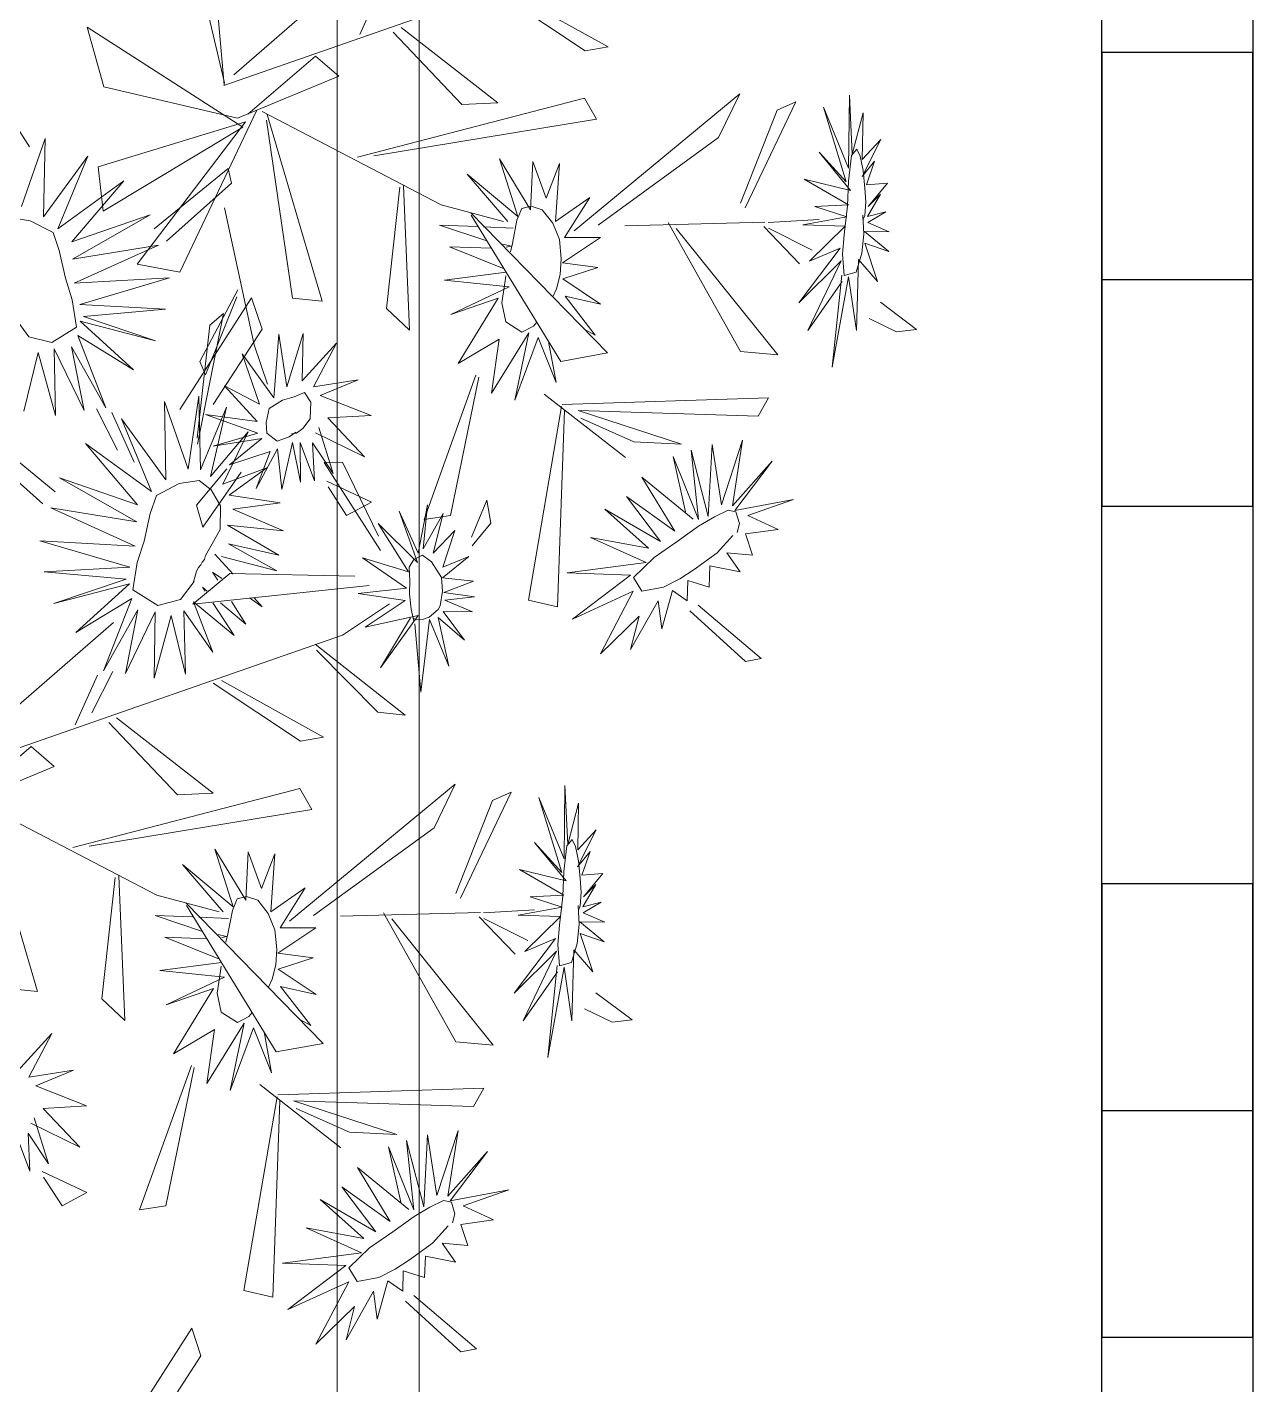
# Model space of a CAD drawing. Header units: inches. Extents: x 15 to 22798, y 21 to 21519.
# Drawn here: x 16324.3 to 16365.71, y 12556.1 to 12601.97 of the extents above; entities that cross this region are included whole.
import ezdxf

# ---------------------------------------------------------------- set-up
doc = ezdxf.new("R2010")
doc.units = ezdxf.units.IN
doc.header["$MEASUREMENT"] = 0
doc.layers.add('ARREDAMENTO', color=8, linetype='Continuous', lineweight=13)

msp = doc.modelspace()

# ---------------------------------------------------------------- linework, layer by layer
for p, q in [((16360.605, 12473.47), (16360.605, 12613.867)), ((16360.605, 12593.449), (16365.711, 12593.449)), ((16360.605, 12565.369), (16365.711, 12565.369))]:
    msp.add_line(p, q)
msp.add_lwpolyline([(16175.737, 13162.866), (16365.711, 13162.692), (16365.711, 12452.692), (15715.711, 12452.692)])
for points in [[(16360.605, 12601.107), (16360.605, 12585.79), (16365.711, 12585.79), (16365.711, 12601.107)], [(16360.605, 12573.027), (16360.605, 12557.71), (16365.711, 12557.71), (16365.711, 12573.027)]]:
    msp.add_lwpolyline(points, close=True)
at = {"layer": 'ARREDAMENTO', "linetype": 'Continuous'}
for p, q in [((16329.596, 12605.911, -27.277), (16330.968, 12600.085, -27.277)), ((16330.963, 12600.018, -27.277), (16330.498, 12605.248, -27.277)), ((16336.835, 12605.174, -27.277), (16331.283, 12600.363, -27.277)), ((16344.575, 12604.749, -27.277), (16330.945, 12599.999, -27.277)), ((16335.546, 12601.717, -27.277), (16336.296, 12603.397, -27.277)), ((16343.151, 12601.174, -27.277), (16340.199, 12603.134, -27.277)), ((16340.482, 12603.214, -27.277), (16343.932, 12601.309, -27.277)), ((16324.389, 12597.928, -27.277), (16321.962, 12601.708, -27.277)), ((16326.328, 12601.967, -27.277), (16326.9, 12599.956, -27.277)), ((16331.588, 12598.588, -27.277), (16326.328, 12601.967, -27.277)), ((16338.994, 12599.354, -27.277), (16336.674, 12601.805, -27.277)), ((16336.937, 12601.953, -27.277), (16340.204, 12599.415, -27.277)), ((16343.932, 12601.309, -27.277), (16343.151, 12601.174, -27.277)), ((16334.051, 12600.991, -27.277), (16331.765, 12599.026, -27.277)), ((16334.835, 12600.317, -27.277), (16334.051, 12600.991, -27.277)), ((16331.411, 12598.892, -27.277), (16334.835, 12600.317, -27.277)), ((16326.9, 12599.956, -27.277), (16331.411, 12598.892, -27.277)), ((16343.128, 12599.573, -27.277), (16335.467, 12597.573, -27.277)), ((16340.204, 12599.415, -27.277), (16338.994, 12599.354, -27.277)), ((16348.383, 12599.714, -27.277), (16342.781, 12595.087, -27.277)), ((16343.533, 12598.861, -27.277), (16343.128, 12599.573, -27.277)), ((16347.664, 12598.246, -27.277), (16348.383, 12599.714, -27.277)), ((16348.563, 12595.87, -27.277), (16350.271, 12599.443, -27.277)), ((16350.271, 12599.443, -27.277), (16349.639, 12599.162, -27.277)), ((16351.202, 12599.268, -27.277), (16351.977, 12596.738, -27.277)), ((16352.056, 12597.2, -27.277), (16351.202, 12599.268, -27.277)), ((16352.081, 12599.668, -27.277), (16352.056, 12597.2, -27.277)), ((16352.179, 12597.673, -27.277), (16352.081, 12599.668, -27.277)), ((16332.068, 12599.164, -27.277), (16329.459, 12593.687, -27.277)), ((16338.296, 12595.966, -27.277), (16332.241, 12599.124, -27.277)), ((16333.274, 12592.812, -27.277), (16332.393, 12598.822, -27.277)), ((16332.417, 12599.022, -27.277), (16334.27, 12592.708, -27.277)), ((16336.015, 12597.618, -27.277), (16343.533, 12598.861, -27.277)), ((16349.639, 12599.162, -27.277), (16348.4, 12596.024, -27.277)), ((16352.548, 12599.079, -27.277), (16352.179, 12597.673, -27.277)), ((16352.518, 12597.497, -27.277), (16352.548, 12599.079, -27.277)), ((16331.686, 12598.769, -27.277), (16326.699, 12597.25, -27.277)), ((16326.867, 12595.748, -27.277), (16331.588, 12598.588, -27.277)), ((16328.025, 12593.967, -27.277), (16331.686, 12598.769, -27.277)), ((16324.911, 12598.205, -27.277), (16324.11, 12595.913, -27.277)), ((16324.857, 12595.56, -27.277), (16324.911, 12598.205, -27.277)), ((16343.595, 12595.283, -27.277), (16347.664, 12598.246, -27.277)), ((16352.511, 12596.925, -27.277), (16353.14, 12598.171, -27.277)), ((16353.14, 12598.171, -27.277), (16352.518, 12597.497, -27.277)), ((16326.354, 12597.616, -27.277), (16324.857, 12595.56, -27.277)), ((16325.34, 12595.159, -27.277), (16326.354, 12597.616, -27.277)), ((16340.256, 12597.522, -27.277), (16340.877, 12595.567, -27.277)), ((16341.31, 12595.802, -27.277), (16340.256, 12597.522, -27.277)), ((16351.059, 12597.745, -27.277), (16352.122, 12596.452, -27.277)), ((16351.977, 12596.738, -27.277), (16351.059, 12597.745, -27.277)), ((16352.934, 12597.44, -27.277), (16352.511, 12596.925, -27.277)), ((16352.663, 12596.645, -27.277), (16352.934, 12597.44, -27.277)), ((16326.699, 12597.25, -27.277), (16326.867, 12595.748, -27.277)), ((16331.097, 12597.196, -27.277), (16328.595, 12595.156, -27.277)), ((16331.211, 12596.699, -27.277), (16331.097, 12597.196, -27.277)), ((16339.164, 12597.004, -27.277), (16340.543, 12595.404, -27.277)), ((16340.877, 12595.567, -27.277), (16339.164, 12597.004, -27.277)), ((16341.386, 12597.425, -27.277), (16341.31, 12595.802, -27.277)), ((16341.835, 12596.19, -27.277), (16341.386, 12597.425, -27.277)), ((16342.285, 12597.365, -27.277), (16341.835, 12596.19, -27.277)), ((16342.151, 12595.403, -27.277), (16342.285, 12597.365, -27.277)), ((16327.573, 12596.781, -27.277), (16325.34, 12595.159, -27.277)), ((16325.818, 12594.711, -27.277), (16327.573, 12596.781, -27.277)), ((16329.012, 12594.743, -27.277), (16331.211, 12596.699, -27.277)), ((16336.443, 12592.465, -27.277), (16336.895, 12596.566, -27.277)), ((16337.016, 12596.618, -27.277), (16337.223, 12591.737, -27.277)), ((16350.556, 12596.833, -27.277), (16352.047, 12595.965, -27.277)), ((16352.122, 12596.452, -27.277), (16350.556, 12596.833, -27.277)), ((16353.366, 12596.7, -27.277), (16352.663, 12596.645, -27.277)), ((16352.711, 12595.914, -27.277), (16353.366, 12596.7, -27.277)), ((16343.308, 12596.21, -27.277), (16342.151, 12595.403, -27.277)), ((16342.462, 12594.866, -27.277), (16343.308, 12596.21, -27.277)), ((16352.691, 12595.577, -27.277), (16353.127, 12596.33, -27.277)), ((16353.127, 12596.33, -27.277), (16352.711, 12595.914, -27.277)), ((16328.458, 12595.623, -27.277), (16325.818, 12594.711, -27.277)), ((16325.838, 12594.133, -27.277), (16328.458, 12595.623, -27.277)), ((16331.972, 12591.242, -27.277), (16330.976, 12595.867, -27.277)), ((16338.296, 12595.966, -27.277), (16340.402, 12595.398, -27.277)), ((16343.914, 12590.961, -27.277), (16339.293, 12595.693, -27.277)), ((16339.304, 12595.616, -27.277), (16342.333, 12590.677, -27.277)), ((16341.016, 12595.84, -27.277), (16340.85, 12595.45, -27.277)), ((16341.326, 12595.926, -27.277), (16341.016, 12595.84, -27.277)), ((16341.706, 12595.801, -27.277), (16341.326, 12595.926, -27.277)), ((16342.06, 12595.346, -27.277), (16341.706, 12595.801, -27.277)), ((16352.047, 12595.965, -27.277), (16350.911, 12595.914, -27.277)), ((16350.911, 12595.914, -27.277), (16351.997, 12595.556, -27.277)), ((16353.315, 12595.732, -27.277), (16352.691, 12595.577, -27.277)), ((16352.699, 12595.367, -27.277), (16353.315, 12595.732, -27.277)), ((16339.502, 12595.231, -27.277), (16338.239, 12595.284, -27.277)), ((16339.838, 12594.745, -27.277), (16338.239, 12595.284, -27.277)), ((16339.721, 12595.222, -27.277), (16340.724, 12595.181, -27.277)), ((16340.85, 12595.45, -27.277), (16340.702, 12594.664, -27.277)), ((16342.29, 12594.8, -27.277), (16342.06, 12595.346, -27.277)), ((16349.228, 12595.381, -27.277), (16344.5, 12595.256, -27.277)), ((16348.404, 12591.012, -27.277), (16345.956, 12595.372, -27.277)), ((16346.233, 12595.162, -27.277), (16349.659, 12590.901, -27.277)), ((16350.399, 12593.976, -27.277), (16349.192, 12595.235, -27.277)), ((16349.336, 12595.366, -27.277), (16351.059, 12595.468, -27.277)), ((16349.347, 12595.183, -27.277), (16350.828, 12594.435, -27.277)), ((16351.997, 12595.556, -27.277), (16350.51, 12595.288, -27.277)), ((16350.51, 12595.288, -27.277), (16351.936, 12595.247, -27.277)), ((16351.936, 12595.247, -27.277), (16350.731, 12594.066, -27.277)), ((16353.43, 12595.056, -27.277), (16352.699, 12595.367, -27.277)), ((16342.35, 12594.143, -27.277), (16342.29, 12594.8, -27.277)), ((16342.389, 12594.011, -27.277), (16343.674, 12594.862, -27.277)), ((16343.674, 12594.862, -27.277), (16342.462, 12594.866, -27.277)), ((16352.59, 12595.067, -27.277), (16353.43, 12595.056, -27.277)), ((16353.415, 12594.39, -27.277), (16352.59, 12595.067, -27.277)), ((16328.746, 12594.608, -27.277), (16325.838, 12594.133, -27.277)), ((16325.893, 12593.316, -27.277), (16328.746, 12594.608, -27.277)), ((16339.99, 12594.497, -27.277), (16338.572, 12594.546, -27.277)), ((16340.418, 12593.799, -27.277), (16338.572, 12594.546, -27.277)), ((16340.371, 12594.641, -27.277), (16340.651, 12594.569, -27.277)), ((16340.651, 12594.569, -27.277), (16340.49, 12594.537, -27.277)), ((16340.632, 12594.383, -27.277), (16340.702, 12594.664, -27.277)), ((16351.767, 12594.503, -27.277), (16350.374, 12592.654, -27.277)), ((16350.731, 12594.066, -27.277), (16351.767, 12594.503, -27.277)), ((16352.602, 12594.667, -27.277), (16353.415, 12594.39, -27.277)), ((16353.033, 12593.374, -27.277), (16352.602, 12594.667, -27.277)), ((16329.459, 12593.687, -27.277), (16328.025, 12593.967, -27.277)), ((16342.316, 12593.618, -27.277), (16342.35, 12594.143, -27.277)), ((16343.583, 12593.853, -27.277), (16342.389, 12594.011, -27.277)), ((16342.397, 12593.467, -27.277), (16343.583, 12593.853, -27.277)), ((16350.374, 12592.654, -27.277), (16351.801, 12594.072, -27.277)), ((16351.801, 12594.072, -27.277), (16350.672, 12591.72, -27.277)), ((16352.324, 12591.726, -27.277), (16352.392, 12594.121, -27.277)), ((16352.392, 12594.121, -27.277), (16353.033, 12593.374, -27.277)), ((16329.117, 12593.498, -27.277), (16325.893, 12593.316, -27.277)), ((16326.082, 12592.603, -27.277), (16329.117, 12593.498, -27.277)), ((16340.482, 12593.695, -27.277), (16338.404, 12593.418, -27.277)), ((16338.404, 12593.418, -27.277), (16340.589, 12593.199, -27.277)), ((16340.449, 12593.394, -27.277), (16340.343, 12592.66, -27.277)), ((16340.475, 12593.571, -27.277), (16340.449, 12593.394, -27.277)), ((16342.191, 12593.125, -27.277), (16342.316, 12593.618, -27.277)), ((16343.678, 12592.606, -27.277), (16342.397, 12593.467, -27.277)), ((16350.672, 12591.72, -27.277), (16351.834, 12593.377, -27.277)), ((16351.826, 12593.592, -27.277), (16351.504, 12590.485, -27.277)), ((16351.504, 12590.485, -27.277), (16352.056, 12593.534, -27.277)), ((16352.056, 12593.534, -27.277), (16352.324, 12591.726, -27.277)), ((16331.422, 12593.097, -27.277), (16330.137, 12590.67, -27.277)), ((16330.328, 12590.218, -27.277), (16331.386, 12592.857, -27.277)), ((16340.589, 12593.199, -27.277), (16338.618, 12592.266, -27.277)), ((16342.067, 12592.853, -27.277), (16342.191, 12593.125, -27.277)), ((16342.475, 12592.878, -27.277), (16343.678, 12592.606, -27.277)), ((16343.498, 12591.559, -27.277), (16342.475, 12592.878, -27.277)), ((16328.973, 12592.443, -27.277), (16326.082, 12592.603, -27.277)), ((16326.206, 12592.195, -27.277), (16328.973, 12592.443, -27.277)), ((16329.461, 12589.048, -27.277), (16331.888, 12592.828, -27.277)), ((16331.888, 12592.828, -27.277), (16332.24, 12591.763, -27.277)), ((16334.27, 12592.708, -27.277), (16333.274, 12592.812, -27.277)), ((16337.223, 12591.737, -27.277), (16336.443, 12592.465, -27.277)), ((16338.618, 12592.266, -27.277), (16340.219, 12592.815, -27.277)), ((16340.219, 12592.815, -27.277), (16338.866, 12590.604, -27.277)), ((16340.343, 12592.66, -27.277), (16340.472, 12592.018, -27.277)), ((16353.135, 12592.673, -27.277), (16354.352, 12591.756, -27.277)), ((16326.092, 12592.038, -27.277), (16328.645, 12591.374, -27.277)), ((16327.902, 12590.393, -27.277), (16326.092, 12592.038, -27.277)), ((16328.645, 12591.374, -27.277), (16326.206, 12592.195, -27.277)), ((16330.933, 12592.299, -27.277), (16330.054, 12587.885, -27.277)), ((16330.471, 12591.899, -27.277), (16330.933, 12592.299, -27.277)), ((16340.472, 12592.018, -27.277), (16341.02, 12591.662, -27.277)), ((16341.522, 12591.999, -27.277), (16341.407, 12591.871, -27.277)), ((16353.677, 12591.681, -27.277), (16352.749, 12592.123, -27.277)), ((16326.013, 12591.547, -27.277), (16327.902, 12590.393, -27.277)), ((16326.964, 12589.107, -27.277), (16326.013, 12591.547, -27.277)), ((16330.047, 12588.08, -27.277), (16330.471, 12591.899, -27.277)), ((16332.24, 12591.763, -27.277), (16330.587, 12589.217, -27.277)), ((16332.636, 12589.446, -27.277), (16332.811, 12591.595, -27.277)), ((16332.811, 12591.595, -27.277), (16333.075, 12589.816, -27.277)), ((16333.075, 12589.816, -27.277), (16333.633, 12591.619, -27.277)), ((16333.633, 12591.619, -27.277), (16333.593, 12590.025, -27.277)), ((16339.988, 12589.601, -27.277), (16341.253, 12591.639, -27.277)), ((16341.253, 12591.639, -27.277), (16340.78, 12589.365, -27.277)), ((16340.78, 12589.365, -27.277), (16341.563, 12591.49, -27.277)), ((16341.02, 12591.662, -27.277), (16341.407, 12591.871, -27.277)), ((16341.563, 12591.49, -27.277), (16342.174, 12589.964, -27.277)), ((16343.125, 12591.768, -27.277), (16343.498, 12591.559, -27.277)), ((16354.352, 12591.756, -27.277), (16353.677, 12591.681, -27.277)), ((16325.219, 12591.101, -27.277), (16326.226, 12589.017, -27.277)), ((16325.26, 12588.854, -27.277), (16325.219, 12591.101, -27.277)), ((16325.808, 12591.167, -27.277), (16326.964, 12589.107, -27.277)), ((16326.226, 12589.017, -27.277), (16325.808, 12591.167, -27.277)), ((16331.972, 12591.242, -27.277), (16332.429, 12589.907, -27.277)), ((16333.593, 12590.025, -27.277), (16334.754, 12591.289, -27.277)), ((16334.754, 12591.289, -27.277), (16333.978, 12589.813, -27.277)), ((16338.866, 12590.604, -27.277), (16340.253, 12591.427, -27.277)), ((16340.253, 12591.427, -27.277), (16339.988, 12589.601, -27.277)), ((16341.92, 12591.351, -27.277), (16342.174, 12589.964, -27.277)), ((16349.659, 12590.901, -27.277), (16348.404, 12591.012, -27.277)), ((16324.195, 12588.994, -27.277), (16324.677, 12590.978, -27.277)), ((16324.677, 12590.978, -27.277), (16325.26, 12588.854, -27.277)), ((16330.137, 12590.67, -27.277), (16330.328, 12590.218, -27.277)), ((16331.572, 12590.936, -27.277), (16332.636, 12589.446, -27.277)), ((16332.151, 12589.227, -27.277), (16331.572, 12590.936, -27.277)), ((16342.333, 12590.677, -27.277), (16343.914, 12590.961, -27.277)), ((16337.714, 12585.34, -27.277), (16339.465, 12590.216, -27.277)), ((16339.56, 12590.148, -27.277), (16338.603, 12585.473, -27.277)), ((16330.969, 12589.851, -27.277), (16332.151, 12589.227, -27.277)), ((16332.072, 12588.641, -27.277), (16330.969, 12589.851, -27.277)), ((16333.978, 12589.813, -27.277), (16335.486, 12590.053, -27.277)), ((16335.486, 12590.053, -27.277), (16334.207, 12589.526, -27.277)), ((16328.939, 12589.325, -27.277), (16329.74, 12587.032, -27.277)), ((16328.993, 12586.679, -27.277), (16328.939, 12589.325, -27.277)), ((16329.74, 12587.032, -27.277), (16330.099, 12589.504, -27.277)), ((16330.099, 12589.504, -27.277), (16330.157, 12587.014, -27.277)), ((16334.207, 12589.526, -27.277), (16335.928, 12588.847, -27.277)), ((16344.52, 12587.426, -27.277), (16341.774, 12589.566, -27.277)), ((16342.383, 12589.222, -27.277), (16349.346, 12589.45, -27.277)), ((16349.346, 12589.45, -27.277), (16348.996, 12588.83, -27.277)), ((16327.359, 12587.683, -27.277), (16326.648, 12589.076, -27.277)), ((16327.918, 12587.275, -27.277), (16327.168, 12588.955, -27.277)), ((16327.496, 12588.736, -27.277), (16328.993, 12586.679, -27.277)), ((16328.51, 12586.279, -27.277), (16327.496, 12588.736, -27.277)), ((16330.157, 12587.014, -27.277), (16331.041, 12589.135, -27.277)), ((16330.325, 12588.884, -27.277), (16332.072, 12588.641, -27.277)), ((16332.1, 12588.255, -27.277), (16330.325, 12588.884, -27.277)), ((16331.041, 12589.135, -27.277), (16330.499, 12586.785, -27.277)), ((16335.928, 12588.847, -27.277), (16334.458, 12588.766, -27.277)), ((16334.458, 12588.766, -27.277), (16335.703, 12587.456, -27.277)), ((16342.361, 12589.156, -27.277), (16341.243, 12582.607, -27.277)), ((16342.221, 12582.39, -27.277), (16342.452, 12589.028, -27.277)), ((16342.92, 12589.019, -27.277), (16346.405, 12587.886, -27.277)), ((16348.996, 12588.83, -27.277), (16342.92, 12589.019, -27.277)), ((16344.804, 12587.963, -27.277), (16343.009, 12588.762, -27.277)), ((16322.752, 12588.316, -27.277), (16325.255, 12586.276, -27.277)), ((16330.499, 12586.785, -27.277), (16331.771, 12588.303, -27.277)), ((16330.585, 12587.813, -27.277), (16332.1, 12588.255, -27.277)), ((16331.771, 12588.303, -27.277), (16330.914, 12586.524, -27.277)), ((16335.703, 12587.456, -27.277), (16334.042, 12588.259, -27.277)), ((16334.156, 12588.439, -27.277), (16334.638, 12586.885, -27.277)), ((16324.838, 12585.863, -27.277), (16322.639, 12587.819, -27.277)), ((16326.276, 12587.901, -27.277), (16328.51, 12586.279, -27.277)), ((16328.032, 12585.831, -27.277), (16326.276, 12587.901, -27.277)), ((16332.237, 12588.069, -27.277), (16330.585, 12587.813, -27.277)), ((16331.139, 12587.184, -27.277), (16332.237, 12588.069, -27.277)), ((16333.264, 12587.935, -27.277), (16332.907, 12586.353, -27.277)), ((16333.537, 12586.6, -27.277), (16333.264, 12587.935, -27.277)), ((16333.524, 12587.942, -27.277), (16333.537, 12586.6, -27.277)), ((16334.009, 12586.645, -27.277), (16333.524, 12587.942, -27.277)), ((16333.949, 12587.923, -27.277), (16334.009, 12586.645, -27.277)), ((16334.638, 12586.885, -27.277), (16333.949, 12587.923, -27.277)), ((16346.405, 12587.886, -27.277), (16344.804, 12587.963, -27.277)), ((16347.448, 12587.872, -27.277), (16347.316, 12585.442, -27.277)), ((16347.76, 12585.826, -27.277), (16347.448, 12587.872, -27.277)), ((16348.474, 12588.021, -27.277), (16347.76, 12585.826, -27.277)), ((16348.129, 12585.802, -27.277), (16348.474, 12588.021, -27.277)), ((16332.512, 12587.63, -27.277), (16331.139, 12587.184, -27.277)), ((16332.762, 12587.725, -27.277), (16332.039, 12586.38, -27.277)), ((16332.039, 12586.38, -27.277), (16332.512, 12587.63, -27.277)), ((16332.907, 12586.353, -27.277), (16332.762, 12587.725, -27.277)), ((16346.13, 12587.461, -27.277), (16346.542, 12585.596, -27.277)), ((16346.986, 12585.333, -27.277), (16346.13, 12587.461, -27.277)), ((16346.735, 12587.683, -27.277), (16346.986, 12585.333, -27.277)), ((16347.316, 12585.442, -27.277), (16346.735, 12587.683, -27.277)), ((16330.021, 12585.822, -27.277), (16331.053, 12587.042, -27.277)), ((16331.538, 12586.937, -27.277), (16330.239, 12585.078, -27.277)), ((16330.914, 12586.524, -27.277), (16332.396, 12587.082, -27.277)), ((16332.396, 12587.082, -27.277), (16331.128, 12586.157, -27.277)), ((16334.954, 12587.268, -27.277), (16334.334, 12587.256, -27.277)), ((16334.334, 12587.256, -27.277), (16336.237, 12584.285, -27.277)), ((16336.175, 12584.775, -27.277), (16334.954, 12587.268, -27.277)), ((16349.47, 12587.306, -27.277), (16348.129, 12585.802, -27.277)), ((16348.209, 12585.641, -27.277), (16349.47, 12587.306, -27.277)), ((16325.392, 12586.743, -27.277), (16328.032, 12585.831, -27.277)), ((16328.012, 12585.253, -27.277), (16325.392, 12586.743, -27.277)), ((16334.426, 12586.632, -27.277), (16335.936, 12585.923, -27.277)), ((16335.098, 12585.475, -27.277), (16334.47, 12586.44, -27.277)), ((16345.074, 12586.766, -27.277), (16346.182, 12584.942, -27.277)), ((16346.808, 12585.352, -27.277), (16345.074, 12586.766, -27.277)), ((16331.128, 12586.157, -27.277), (16332.848, 12585.895, -27.277)), ((16339.833, 12585.987, -27.277), (16339.318, 12584.74, -27.277)), ((16339.974, 12585.215, -27.277), (16339.833, 12585.987, -27.277)), ((16344.547, 12586.11, -27.277), (16345.697, 12584.591, -27.277)), ((16346.182, 12584.942, -27.277), (16344.547, 12586.11, -27.277)), ((16350.192, 12586.01, -27.277), (16348.209, 12585.641, -27.277)), ((16348.648, 12585.473, -27.277), (16350.192, 12586.01, -27.277)), ((16325.104, 12585.728, -27.277), (16328.012, 12585.253, -27.277)), ((16327.957, 12584.436, -27.277), (16325.104, 12585.728, -27.277)), ((16330.239, 12585.078, -27.277), (16330.021, 12585.822, -27.277)), ((16332.848, 12585.895, -27.277), (16331.258, 12585.682, -27.277)), ((16331.258, 12585.682, -27.277), (16332.967, 12584.956, -27.277)), ((16335.936, 12585.923, -27.277), (16335.098, 12585.475, -27.277)), ((16336.877, 12585.613, -27.277), (16337.491, 12583.882, -27.277)), ((16337.51, 12584.204, -27.277), (16336.877, 12585.613, -27.277)), ((16337.834, 12585.833, -27.277), (16337.51, 12584.204, -27.277)), ((16337.688, 12584.35, -27.277), (16337.834, 12585.833, -27.277)), ((16338.356, 12585.538, -27.277), (16337.688, 12584.35, -27.277)), ((16338.023, 12584.2, -27.277), (16338.356, 12585.538, -27.277)), ((16343.816, 12585.688, -27.277), (16345.29, 12584.369, -27.277)), ((16345.697, 12584.591, -27.277), (16343.816, 12585.688, -27.277)), ((16347.988, 12585.654, -27.277), (16347.524, 12585.421, -27.277)), ((16348.249, 12585.598, -27.277), (16347.988, 12585.654, -27.277)), ((16348.367, 12585.206, -27.277), (16348.249, 12585.598, -27.277)), ((16331.074, 12585.144, -27.277), (16332.803, 12584.134, -27.277)), ((16332.967, 12584.956, -27.277), (16331.074, 12585.144, -27.277)), ((16336.159, 12585.201, -27.277), (16337.183, 12583.573, -27.277)), ((16337.491, 12583.882, -27.277), (16336.159, 12585.201, -27.277)), ((16338.603, 12585.473, -27.277), (16337.714, 12585.34, -27.277)), ((16339.337, 12584.442, -27.277), (16339.974, 12585.215, -27.277)), ((16346.987, 12585.109, -27.277), (16346.267, 12584.597, -27.277)), ((16347.524, 12585.421, -27.277), (16346.987, 12585.109, -27.277)), ((16348.287, 12584.893, -27.277), (16348.367, 12585.206, -27.277)), ((16349.675, 12584.995, -27.277), (16348.648, 12585.473, -27.277)), ((16324.733, 12584.618, -27.277), (16327.957, 12584.436, -27.277)), ((16327.768, 12583.723, -27.277), (16324.733, 12584.618, -27.277)), ((16338.756, 12584.959, -27.277), (16338.023, 12584.2, -27.277)), ((16338.351, 12583.721, -27.277), (16338.756, 12584.959, -27.277)), ((16343.339, 12584.724, -27.277), (16345.216, 12583.887, -27.277)), ((16345.29, 12584.369, -27.277), (16343.339, 12584.724, -27.277)), ((16346.267, 12584.597, -27.277), (16345.488, 12584.05, -27.277)), ((16347.61, 12584.214, -27.277), (16348.144, 12584.795, -27.277)), ((16348.574, 12584.846, -27.277), (16349.675, 12584.995, -27.277)), ((16348.81, 12584.131, -27.277), (16348.574, 12584.846, -27.277)), ((16331.26, 12583.485, -27.277), (16330.647, 12584.166, -27.277)), ((16331.101, 12584.515, -27.277), (16332.737, 12583.607, -27.277)), ((16332.803, 12584.134, -27.277), (16331.101, 12584.515, -27.277)), ((16337.659, 12584.128, -27.277), (16337.369, 12583.986, -27.277)), ((16337.969, 12583.905, -27.277), (16337.659, 12584.128, -27.277)), ((16346.836, 12583.646, -27.277), (16347.61, 12584.214, -27.277)), ((16347.938, 12584.213, -27.277), (16348.81, 12584.131, -27.277)), ((16348.389, 12583.571, -27.277), (16347.938, 12584.213, -27.277)), ((16324.877, 12583.563, -27.277), (16327.768, 12583.723, -27.277)), ((16332.737, 12583.607, -27.277), (16330.867, 12584.089, -27.277)), ((16335.636, 12584.046, -27.277), (16337.121, 12583.02, -27.277)), ((16337.183, 12583.573, -27.277), (16335.636, 12584.046, -27.277)), ((16337.369, 12583.986, -27.277), (16337.213, 12583.725, -27.277)), ((16337.213, 12583.725, -27.277), (16337.227, 12583.26, -27.277)), ((16338.299, 12583.376, -27.277), (16337.969, 12583.905, -27.277)), ((16338.335, 12583.364, -27.277), (16339.227, 12584.091, -27.277)), ((16339.227, 12584.091, -27.277), (16338.351, 12583.721, -27.277)), ((16345.216, 12583.887, -27.277), (16342.548, 12583.531, -27.277)), ((16345.488, 12584.05, -27.277), (16344.787, 12583.377, -27.277)), ((16347.34, 12583.045, -27.277), (16347.372, 12583.774, -27.277)), ((16347.372, 12583.774, -27.277), (16348.389, 12583.571, -27.277)), ((16327.644, 12583.315, -27.277), (16324.877, 12583.563, -27.277)), ((16325.204, 12582.493, -27.277), (16327.644, 12583.315, -27.277)), ((16331.156, 12583.507, -27.277), (16329.905, 12582.479, -27.277)), ((16330.742, 12583.284, -27.277), (16330.566, 12583.56, -27.277)), ((16330.878, 12583.342, -27.277), (16330.566, 12583.56, -27.277)), ((16335.375, 12583.416, -27.277), (16331.156, 12583.507, -27.277)), ((16337.227, 12583.26, -27.277), (16337.223, 12582.817, -27.277)), ((16338.331, 12582.911, -27.277), (16338.299, 12583.376, -27.277)), ((16339.385, 12583.257, -27.277), (16338.335, 12583.364, -27.277)), ((16338.383, 12582.867, -27.277), (16339.385, 12583.257, -27.277)), ((16342.548, 12583.531, -27.277), (16344.682, 12583.46, -27.277)), ((16344.682, 12583.46, -27.277), (16342.73, 12581.973, -27.277)), ((16344.787, 12583.377, -27.277), (16345.066, 12582.912, -27.277)), ((16345.8, 12583.045, -27.277), (16346.348, 12583.336, -27.277)), ((16346.348, 12583.336, -27.277), (16346.836, 12583.646, -27.277)), ((16346.605, 12582.584, -27.277), (16346.622, 12583.275, -27.277)), ((16346.622, 12583.275, -27.277), (16347.34, 12583.045, -27.277)), ((16327.757, 12583.158, -27.277), (16325.204, 12582.493, -27.277)), ((16325.948, 12581.513, -27.277), (16327.757, 12583.158, -27.277)), ((16329.905, 12582.479, -27.277), (16335.861, 12583.102, -27.277)), ((16330.32, 12582.91, -27.277), (16330.226, 12583.054, -27.277)), ((16330.391, 12582.912, -27.277), (16330.226, 12583.054, -27.277)), ((16337.121, 12583.02, -27.277), (16335.487, 12582.838, -27.277)), ((16335.487, 12582.838, -27.277), (16337.07, 12582.595, -27.277)), ((16337.223, 12582.817, -27.277), (16337.282, 12582.305, -27.277)), ((16338.262, 12582.423, -27.277), (16338.331, 12582.911, -27.277)), ((16339.412, 12582.727, -27.277), (16338.383, 12582.867, -27.277)), ((16342.73, 12581.973, -27.277), (16344.781, 12582.91, -27.277)), ((16344.781, 12582.91, -27.277), (16343.672, 12580.8, -27.277)), ((16345.066, 12582.912, -27.277), (16345.8, 12583.045, -27.277)), ((16345.747, 12581.639, -27.277), (16346.107, 12582.936, -27.277)), ((16346.107, 12582.936, -27.277), (16346.605, 12582.584, -27.277)), ((16327.836, 12582.666, -27.277), (16325.948, 12581.513, -27.277)), ((16326.886, 12580.227, -27.277), (16327.836, 12582.666, -27.277)), ((16329.928, 12582.558, -27.277), (16330.574, 12580.857, -27.277)), ((16331.295, 12581.415, -27.277), (16329.928, 12582.558, -27.277)), ((16330.573, 12582.522, -27.277), (16331.295, 12581.415, -27.277)), ((16330.841, 12582.526, -27.277), (16331.693, 12581.795, -27.277)), ((16331.205, 12582.56, -27.277), (16331.693, 12581.795, -27.277)), ((16331.819, 12582.685, -27.277), (16332.249, 12582.385, -27.277)), ((16331.972, 12582.693, -27.277), (16332.249, 12582.385, -27.277)), ((16334.961, 12581.427, -27.277), (16336.541, 12582.483, -27.277)), ((16337.07, 12582.595, -27.277), (16335.727, 12581.704, -27.277)), ((16337.282, 12582.305, -27.277), (16337.368, 12581.9, -27.277)), ((16337.88, 12582.039, -27.277), (16338.191, 12582.294, -27.277)), ((16338.191, 12582.294, -27.277), (16338.262, 12582.423, -27.277)), ((16338.413, 12582.611, -27.277), (16339.412, 12582.727, -27.277)), ((16339.347, 12582.214, -27.277), (16338.413, 12582.611, -27.277)), ((16341.243, 12582.607, -27.277), (16342.221, 12582.39, -27.277)), ((16344.691, 12580.949, -27.277), (16345.623, 12582.59, -27.277)), ((16345.623, 12582.59, -27.277), (16345.747, 12581.639, -27.277)), ((16346.978, 12582.445, -27.277), (16349.097, 12580.637, -27.277)), ((16327.221, 12581.852, -27.277), (16321.669, 12577.041, -27.277)), ((16328.041, 12582.287, -27.277), (16326.886, 12580.227, -27.277)), ((16327.623, 12580.136, -27.277), (16328.041, 12582.287, -27.277)), ((16328.63, 12582.221, -27.277), (16327.623, 12580.136, -27.277)), ((16328.59, 12579.974, -27.277), (16328.63, 12582.221, -27.277)), ((16329.173, 12582.098, -27.277), (16328.59, 12579.974, -27.277)), ((16329.655, 12580.114, -27.277), (16329.173, 12582.098, -27.277)), ((16329.594, 12582.247, -27.277), (16329.655, 12580.114, -27.277)), ((16330.574, 12580.857, -27.277), (16329.594, 12582.247, -27.277)), ((16335.727, 12581.704, -27.277), (16337.514, 12582.098, -27.277)), ((16337.514, 12582.098, -27.277), (16336.238, 12580.329, -27.277)), ((16336.238, 12580.329, -27.277), (16337.26, 12582.013, -27.277)), ((16337.34, 12582.007, -27.277), (16337.446, 12581.949, -27.277)), ((16337.446, 12581.949, -27.277), (16337.664, 12581.962, -27.277)), ((16337.609, 12579.506, -27.277), (16337.898, 12581.953, -27.277)), ((16337.664, 12581.962, -27.277), (16337.88, 12582.039, -27.277)), ((16337.898, 12581.953, -27.277), (16338.549, 12580.379, -27.277)), ((16338.194, 12582.025, -27.277), (16339.075, 12581.26, -27.277)), ((16338.549, 12580.379, -27.277), (16338.194, 12582.025, -27.277)), ((16338.353, 12582.232, -27.277), (16339.347, 12582.214, -27.277)), ((16339.075, 12581.26, -27.277), (16338.353, 12582.232, -27.277)), ((16343.672, 12580.8, -27.277), (16344.982, 12582.072, -27.277)), ((16344.982, 12582.072, -27.277), (16344.691, 12580.949, -27.277)), ((16348.571, 12580.543, -27.277), (16346.695, 12582.245, -27.277)), ((16334.961, 12581.427, -27.277), (16321.331, 12576.677, -27.277)), ((16337.404, 12581.807, -27.277), (16337.609, 12579.506, -27.277)), ((16334.034, 12581.128, -27.277), (16337.078, 12578.729, -27.277)), ((16336.148, 12578.828, -27.277), (16334.076, 12580.916, -27.277)), ((16349.097, 12580.637, -27.277), (16348.571, 12580.543, -27.277)), ((16325.932, 12578.395, -27.277), (16326.682, 12580.075, -27.277)), ((16326.491, 12578.803, -27.277), (16327.201, 12580.196, -27.277)), ((16333.537, 12577.852, -27.277), (16330.585, 12579.812, -27.277)), ((16330.868, 12579.892, -27.277), (16334.318, 12577.987, -27.277)), ((16327.323, 12578.631, -27.277), (16330.59, 12576.093, -27.277)), ((16337.078, 12578.729, -27.277), (16336.148, 12578.828, -27.277)), ((16329.38, 12576.032, -27.277), (16327.06, 12578.483, -27.277)), ((16334.318, 12577.987, -27.277), (16333.537, 12577.852, -27.277)), ((16324.437, 12577.669, -27.277), (16322.151, 12575.704, -27.277)), ((16325.221, 12576.995, -27.277), (16324.437, 12577.669, -27.277)), ((16321.797, 12575.569, -27.277), (16325.221, 12576.995, -27.277)), ((16338.769, 12576.392, -27.277), (16333.167, 12571.765, -27.277)), ((16338.05, 12574.924, -27.277), (16338.769, 12576.392, -27.277)), ((16342.467, 12576.345, -27.277), (16342.442, 12573.877, -27.277)), ((16342.565, 12574.351, -27.277), (16342.467, 12576.345, -27.277)), ((16333.514, 12576.251, -27.277), (16325.853, 12574.251, -27.277)), ((16330.59, 12576.093, -27.277), (16329.38, 12576.032, -27.277)), ((16333.919, 12575.539, -27.277), (16333.514, 12576.251, -27.277)), ((16338.949, 12572.548, -27.277), (16340.657, 12576.121, -27.277)), ((16340.657, 12576.121, -27.277), (16340.025, 12575.84, -27.277)), ((16341.588, 12575.946, -27.277), (16342.363, 12573.415, -27.277)), ((16342.442, 12573.877, -27.277), (16341.588, 12575.946, -27.277)), ((16328.682, 12572.644, -27.277), (16322.627, 12575.802, -27.277)), ((16322.803, 12575.7, -27.277), (16324.656, 12569.386, -27.277)), ((16326.401, 12574.296, -27.277), (16333.919, 12575.539, -27.277)), ((16340.025, 12575.84, -27.277), (16338.786, 12572.702, -27.277)), ((16342.934, 12575.756, -27.277), (16342.565, 12574.351, -27.277)), ((16342.904, 12574.175, -27.277), (16342.934, 12575.756, -27.277)), ((16333.981, 12571.961, -27.277), (16338.05, 12574.924, -27.277)), ((16342.897, 12573.603, -27.277), (16343.526, 12574.849, -27.277)), ((16343.526, 12574.849, -27.277), (16342.904, 12574.175, -27.277)), ((16330.642, 12574.2, -27.277), (16331.263, 12572.245, -27.277)), ((16331.696, 12572.48, -27.277), (16330.642, 12574.2, -27.277)), ((16331.772, 12574.103, -27.277), (16331.696, 12572.48, -27.277)), ((16332.221, 12572.868, -27.277), (16331.772, 12574.103, -27.277)), ((16332.671, 12574.043, -27.277), (16332.221, 12572.868, -27.277)), ((16332.537, 12572.081, -27.277), (16332.671, 12574.043, -27.277)), ((16341.445, 12574.423, -27.277), (16342.508, 12573.13, -27.277)), ((16342.363, 12573.415, -27.277), (16341.445, 12574.423, -27.277)), ((16343.32, 12574.118, -27.277), (16342.897, 12573.603, -27.277)), ((16343.048, 12573.322, -27.277), (16343.32, 12574.118, -27.277)), ((16329.55, 12573.682, -27.277), (16330.929, 12572.082, -27.277)), ((16331.263, 12572.245, -27.277), (16329.55, 12573.682, -27.277)), ((16326.829, 12569.143, -27.277), (16327.281, 12573.244, -27.277)), ((16327.402, 12573.296, -27.277), (16327.609, 12568.415, -27.277)), ((16340.942, 12573.511, -27.277), (16342.433, 12572.643, -27.277)), ((16342.508, 12573.13, -27.277), (16340.942, 12573.511, -27.277)), ((16343.752, 12573.377, -27.277), (16343.048, 12573.322, -27.277)), ((16343.097, 12572.592, -27.277), (16343.752, 12573.377, -27.277)), ((16333.694, 12572.888, -27.277), (16332.537, 12572.081, -27.277)), ((16332.848, 12571.544, -27.277), (16333.694, 12572.888, -27.277)), ((16343.077, 12572.255, -27.277), (16343.513, 12573.008, -27.277)), ((16343.513, 12573.008, -27.277), (16343.097, 12572.592, -27.277)), ((16328.682, 12572.644, -27.277), (16330.788, 12572.076, -27.277)), ((16334.3, 12567.639, -27.277), (16329.679, 12572.37, -27.277)), ((16329.69, 12572.294, -27.277), (16332.719, 12567.355, -27.277)), ((16331.402, 12572.518, -27.277), (16331.236, 12572.127, -27.277)), ((16331.712, 12572.603, -27.277), (16331.402, 12572.518, -27.277)), ((16332.092, 12572.479, -27.277), (16331.712, 12572.603, -27.277)), ((16332.446, 12572.024, -27.277), (16332.092, 12572.479, -27.277)), ((16342.383, 12572.234, -27.277), (16340.896, 12571.966, -27.277)), ((16342.433, 12572.643, -27.277), (16341.297, 12572.592, -27.277)), ((16341.297, 12572.592, -27.277), (16342.383, 12572.234, -27.277)), ((16343.701, 12572.41, -27.277), (16343.077, 12572.255, -27.277)), ((16343.085, 12572.045, -27.277), (16343.701, 12572.41, -27.277)), ((16329.888, 12571.909, -27.277), (16328.625, 12571.961, -27.277)), ((16330.224, 12571.422, -27.277), (16328.625, 12571.961, -27.277)), ((16330.107, 12571.9, -27.277), (16331.11, 12571.858, -27.277)), ((16331.236, 12572.127, -27.277), (16331.088, 12571.342, -27.277)), ((16332.676, 12571.478, -27.277), (16332.446, 12572.024, -27.277)), ((16339.614, 12572.058, -27.277), (16334.886, 12571.933, -27.277)), ((16338.79, 12567.69, -27.277), (16336.342, 12572.05, -27.277)), ((16336.619, 12571.84, -27.277), (16340.045, 12567.579, -27.277)), ((16340.785, 12570.654, -27.277), (16339.578, 12571.913, -27.277)), ((16339.722, 12572.043, -27.277), (16341.445, 12572.145, -27.277)), ((16339.733, 12571.861, -27.277), (16341.214, 12571.112, -27.277)), ((16340.896, 12571.966, -27.277), (16342.322, 12571.925, -27.277)), ((16342.322, 12571.925, -27.277), (16341.117, 12570.743, -27.277)), ((16342.976, 12571.745, -27.277), (16343.816, 12571.734, -27.277)), ((16343.801, 12571.068, -27.277), (16342.976, 12571.745, -27.277)), ((16343.816, 12571.734, -27.277), (16343.085, 12572.045, -27.277)), ((16330.757, 12571.319, -27.277), (16331.037, 12571.247, -27.277)), ((16331.018, 12571.061, -27.277), (16331.088, 12571.342, -27.277)), ((16332.736, 12570.821, -27.277), (16332.676, 12571.478, -27.277)), ((16332.775, 12570.688, -27.277), (16334.06, 12571.54, -27.277)), ((16334.06, 12571.54, -27.277), (16332.848, 12571.544, -27.277)), ((16342.988, 12571.345, -27.277), (16343.801, 12571.068, -27.277)), ((16343.419, 12570.052, -27.277), (16342.988, 12571.345, -27.277)), ((16330.376, 12571.175, -27.277), (16328.958, 12571.224, -27.277)), ((16330.804, 12570.477, -27.277), (16328.958, 12571.224, -27.277)), ((16331.037, 12571.247, -27.277), (16330.876, 12571.215, -27.277)), ((16342.153, 12571.181, -27.277), (16340.76, 12569.332, -27.277)), ((16341.117, 12570.743, -27.277), (16342.153, 12571.181, -27.277)), ((16330.868, 12570.372, -27.277), (16328.79, 12570.096, -27.277)), ((16332.702, 12570.296, -27.277), (16332.736, 12570.821, -27.277)), ((16333.969, 12570.531, -27.277), (16332.775, 12570.688, -27.277)), ((16332.783, 12570.145, -27.277), (16333.969, 12570.531, -27.277)), ((16340.76, 12569.332, -27.277), (16342.187, 12570.75, -27.277)), ((16342.187, 12570.75, -27.277), (16341.058, 12568.398, -27.277)), ((16342.71, 12568.404, -27.277), (16342.778, 12570.799, -27.277)), ((16342.778, 12570.799, -27.277), (16343.419, 12570.052, -27.277)), ((16328.79, 12570.096, -27.277), (16330.975, 12569.877, -27.277)), ((16330.835, 12570.072, -27.277), (16330.729, 12569.338, -27.277)), ((16330.861, 12570.249, -27.277), (16330.835, 12570.072, -27.277)), ((16332.577, 12569.802, -27.277), (16332.702, 12570.296, -27.277)), ((16334.064, 12569.284, -27.277), (16332.783, 12570.145, -27.277)), ((16341.058, 12568.398, -27.277), (16342.22, 12570.055, -27.277)), ((16342.212, 12570.27, -27.277), (16341.89, 12567.163, -27.277)), ((16341.89, 12567.163, -27.277), (16342.442, 12570.212, -27.277)), ((16342.442, 12570.212, -27.277), (16342.71, 12568.404, -27.277)), ((16324.656, 12569.386, -27.277), (16323.66, 12569.49, -27.277)), ((16330.975, 12569.877, -27.277), (16329.004, 12568.944, -27.277)), ((16329.004, 12568.944, -27.277), (16330.605, 12569.492, -27.277)), ((16330.605, 12569.492, -27.277), (16329.252, 12567.282, -27.277)), ((16332.453, 12569.531, -27.277), (16332.577, 12569.802, -27.277)), ((16332.861, 12569.556, -27.277), (16334.064, 12569.284, -27.277)), ((16333.884, 12568.237, -27.277), (16332.861, 12569.556, -27.277)), ((16327.609, 12568.415, -27.277), (16326.829, 12569.143, -27.277)), ((16330.729, 12569.338, -27.277), (16330.858, 12568.696, -27.277)), ((16343.521, 12569.35, -27.277), (16344.738, 12568.434, -27.277)), ((16330.858, 12568.696, -27.277), (16331.406, 12568.34, -27.277)), ((16331.406, 12568.34, -27.277), (16331.793, 12568.549, -27.277)), ((16331.908, 12568.677, -27.277), (16331.793, 12568.549, -27.277)), ((16344.063, 12568.358, -27.277), (16343.135, 12568.801, -27.277)), ((16329.252, 12567.282, -27.277), (16330.639, 12568.105, -27.277)), ((16330.374, 12566.278, -27.277), (16331.639, 12568.317, -27.277)), ((16330.639, 12568.105, -27.277), (16330.374, 12566.278, -27.277)), ((16331.639, 12568.317, -27.277), (16331.166, 12566.043, -27.277)), ((16331.166, 12566.043, -27.277), (16331.949, 12568.168, -27.277)), ((16331.949, 12568.168, -27.277), (16332.56, 12566.642, -27.277)), ((16333.511, 12568.446, -27.277), (16333.884, 12568.237, -27.277)), ((16344.738, 12568.434, -27.277), (16344.063, 12568.358, -27.277)), ((16323.979, 12566.703, -27.277), (16325.14, 12567.967, -27.277)), ((16325.14, 12567.967, -27.277), (16324.364, 12566.491, -27.277)), ((16332.306, 12568.029, -27.277), (16332.56, 12566.642, -27.277)), ((16332.719, 12567.355, -27.277), (16334.3, 12567.639, -27.277)), ((16340.045, 12567.579, -27.277), (16338.79, 12567.69, -27.277)), ((16324.364, 12566.491, -27.277), (16325.872, 12566.731, -27.277)), ((16325.872, 12566.731, -27.277), (16324.593, 12566.204, -27.277)), ((16328.1, 12562.018, -27.277), (16329.851, 12566.894, -27.277)), ((16329.946, 12566.826, -27.277), (16328.989, 12562.151, -27.277)), ((16334.906, 12564.104, -27.277), (16332.16, 12566.243, -27.277)), ((16324.593, 12566.204, -27.277), (16326.314, 12565.525, -27.277)), ((16332.747, 12565.834, -27.277), (16331.629, 12559.285, -27.277)), ((16332.769, 12565.9, -27.277), (16339.732, 12566.128, -27.277)), ((16339.732, 12566.128, -27.277), (16339.382, 12565.508, -27.277)), ((16326.314, 12565.525, -27.277), (16324.844, 12565.443, -27.277)), ((16324.844, 12565.443, -27.277), (16326.089, 12564.134, -27.277)), ((16332.607, 12559.068, -27.277), (16332.838, 12565.706, -27.277)), ((16333.306, 12565.697, -27.277), (16336.791, 12564.564, -27.277)), ((16339.382, 12565.508, -27.277), (16333.306, 12565.697, -27.277)), ((16335.19, 12564.641, -27.277), (16333.395, 12565.44, -27.277)), ((16326.089, 12564.134, -27.277), (16324.428, 12564.937, -27.277)), ((16324.542, 12565.117, -27.277), (16325.024, 12563.563, -27.277)), ((16324.395, 12563.322, -27.277), (16323.91, 12564.62, -27.277)), ((16324.335, 12564.6, -27.277), (16324.395, 12563.322, -27.277)), ((16325.024, 12563.563, -27.277), (16324.335, 12564.6, -27.277)), ((16336.791, 12564.564, -27.277), (16335.19, 12564.641, -27.277)), ((16337.834, 12564.549, -27.277), (16337.702, 12562.12, -27.277)), ((16338.146, 12562.504, -27.277), (16337.834, 12564.549, -27.277)), ((16338.86, 12564.699, -27.277), (16338.146, 12562.504, -27.277)), ((16338.515, 12562.48, -27.277), (16338.86, 12564.699, -27.277)), ((16336.516, 12564.139, -27.277), (16336.928, 12562.274, -27.277)), ((16337.372, 12562.011, -27.277), (16336.516, 12564.139, -27.277)), ((16337.121, 12564.361, -27.277), (16337.372, 12562.011, -27.277)), ((16337.702, 12562.12, -27.277), (16337.121, 12564.361, -27.277)), ((16339.856, 12563.984, -27.277), (16338.515, 12562.48, -27.277)), ((16338.595, 12562.319, -27.277), (16339.856, 12563.984, -27.277)), ((16324.812, 12563.31, -27.277), (16326.322, 12562.6, -27.277)), ((16325.484, 12562.153, -27.277), (16324.856, 12563.118, -27.277)), ((16335.46, 12563.444, -27.277), (16336.568, 12561.62, -27.277)), ((16337.194, 12562.03, -27.277), (16335.46, 12563.444, -27.277)), ((16326.322, 12562.6, -27.277), (16325.484, 12562.153, -27.277)), ((16334.933, 12562.788, -27.277), (16336.083, 12561.269, -27.277)), ((16336.568, 12561.62, -27.277), (16334.933, 12562.788, -27.277)), ((16340.578, 12562.688, -27.277), (16338.595, 12562.319, -27.277)), ((16339.034, 12562.151, -27.277), (16340.578, 12562.688, -27.277)), ((16328.989, 12562.151, -27.277), (16328.1, 12562.018, -27.277)), ((16334.202, 12562.366, -27.277), (16335.676, 12561.047, -27.277)), ((16336.083, 12561.269, -27.277), (16334.202, 12562.366, -27.277)), ((16338.374, 12562.331, -27.277), (16337.91, 12562.099, -27.277)), ((16338.635, 12562.276, -27.277), (16338.374, 12562.331, -27.277)), ((16338.753, 12561.884, -27.277), (16338.635, 12562.276, -27.277)), ((16340.061, 12561.673, -27.277), (16339.034, 12562.151, -27.277)), ((16337.373, 12561.787, -27.277), (16336.653, 12561.275, -27.277)), ((16337.91, 12562.099, -27.277), (16337.373, 12561.787, -27.277)), ((16338.673, 12561.571, -27.277), (16338.753, 12561.884, -27.277)), ((16338.96, 12561.524, -27.277), (16340.061, 12561.673, -27.277)), ((16333.725, 12561.402, -27.277), (16335.602, 12560.565, -27.277)), ((16335.676, 12561.047, -27.277), (16333.725, 12561.402, -27.277)), ((16336.653, 12561.275, -27.277), (16335.874, 12560.728, -27.277)), ((16337.996, 12560.892, -27.277), (16338.53, 12561.473, -27.277)), ((16339.196, 12560.809, -27.277), (16338.96, 12561.524, -27.277)), ((16337.222, 12560.324, -27.277), (16337.996, 12560.892, -27.277)), ((16338.324, 12560.891, -27.277), (16339.196, 12560.809, -27.277)), ((16338.775, 12560.249, -27.277), (16338.324, 12560.891, -27.277)), ((16335.602, 12560.565, -27.277), (16332.933, 12560.209, -27.277)), ((16335.874, 12560.728, -27.277), (16335.173, 12560.055, -27.277)), ((16336.734, 12560.014, -27.277), (16337.222, 12560.324, -27.277)), ((16337.726, 12559.723, -27.277), (16337.758, 12560.452, -27.277)), ((16337.758, 12560.452, -27.277), (16338.775, 12560.249, -27.277)), ((16332.933, 12560.209, -27.277), (16335.068, 12560.138, -27.277)), ((16335.068, 12560.138, -27.277), (16333.116, 12558.651, -27.277)), ((16335.173, 12560.055, -27.277), (16335.452, 12559.59, -27.277)), ((16336.186, 12559.723, -27.277), (16336.734, 12560.014, -27.277)), ((16336.991, 12559.262, -27.277), (16337.008, 12559.953, -27.277)), ((16337.008, 12559.953, -27.277), (16337.726, 12559.723, -27.277)), ((16333.116, 12558.651, -27.277), (16335.167, 12559.587, -27.277)), ((16335.167, 12559.587, -27.277), (16334.057, 12557.477, -27.277)), ((16335.452, 12559.59, -27.277), (16336.186, 12559.723, -27.277)), ((16336.133, 12558.317, -27.277), (16336.493, 12559.614, -27.277)), ((16336.493, 12559.614, -27.277), (16336.991, 12559.262, -27.277)), ((16331.629, 12559.285, -27.277), (16332.607, 12559.068, -27.277)), ((16335.077, 12557.627, -27.277), (16336.009, 12559.268, -27.277)), ((16336.009, 12559.268, -27.277), (16336.133, 12558.317, -27.277)), ((16338.957, 12557.221, -27.277), (16337.081, 12558.923, -27.277)), ((16337.364, 12559.123, -27.277), (16339.483, 12557.315, -27.277)), ((16334.057, 12557.477, -27.277), (16335.368, 12558.75, -27.277)), ((16335.368, 12558.75, -27.277), (16335.077, 12557.627, -27.277)), ((16327.756, 12554.722), (16329.868, 12558.012)), ((16329.868, 12558.012), (16330.175, 12557.085)), ((16330.175, 12557.085), (16328.736, 12554.869)), ((16339.483, 12557.315, -27.277), (16338.957, 12557.221, -27.277))]:
    msp.add_line(p, q, dxfattribs=at)
at = {"layer": 'ARREDAMENTO', "elevation": -27.277}
for points in [[(16305.209, 12488.933), (16305.209, 12627.517), (16337.545, 12627.517), (16337.545, 12488.933)], [(16307.981, 12491.705), (16307.981, 12624.745), (16334.774, 12624.745), (16334.774, 12491.705)]]:
    msp.add_lwpolyline(points, close=True, dxfattribs=at)
at = {"layer": 'ARREDAMENTO', "linetype": 'Continuous', "elevation": -27.277}
for points in [[(16352.539, 12595.454), (16352.606, 12595.603), (16352.636, 12596.069), (16352.598, 12596.53), (16352.545, 12597.122), (16352.441, 12597.613), (16352.329, 12597.851), (16352.152, 12597.635), (16352.053, 12596.767), (16352.014, 12595.938), (16351.9, 12594.951), (16351.85, 12594.302), (16351.905, 12593.576), (16352.309, 12593.689), (16352.502, 12594.332), (16352.564, 12594.979), (16352.533, 12595.614)], [(16323.518, 12592.999), (16323.246, 12593.476), (16323.03, 12593.877), (16323.017, 12594.673), (16323.334, 12595.216), (16323.73, 12595.535), (16324.406, 12595.428), (16325.179, 12595.03), (16325.387, 12594.419), (16325.595, 12593.489), (16325.825, 12592.76), (16325.971, 12591.835), (16325.133, 12591.312), (16324.363, 12591.511), (16323.908, 12592.123)], [(16333.236, 12588.227), (16333.405, 12588.248), (16333.618, 12588.406), (16333.87, 12588.737), (16333.888, 12589.301), (16333.671, 12589.622), (16333.325, 12589.48), (16332.931, 12589.362), (16332.475, 12589.088), (16332.379, 12588.617), (16332.401, 12588.251), (16332.749, 12587.982), (16333.153, 12588.126), (16333.383, 12588.283)], [(16330.331, 12584.119), (16330.603, 12584.596), (16330.82, 12584.997), (16330.832, 12585.793), (16330.516, 12586.336), (16330.12, 12586.655), (16329.444, 12586.548), (16328.671, 12586.15), (16328.462, 12585.539), (16328.254, 12584.609), (16328.024, 12583.88), (16327.878, 12582.955), (16328.716, 12582.432), (16329.486, 12582.631), (16329.942, 12583.243)], [(16330.331, 12584.119), (16330.294, 12583.986), (16330.218, 12583.896), (16330.167, 12583.803), (16330.09, 12583.714), (16330.029, 12583.59), (16329.977, 12583.421), (16329.929, 12583.246), (16329.942, 12583.243)], [(16342.925, 12572.132), (16342.992, 12572.281), (16343.022, 12572.747), (16342.984, 12573.208), (16342.931, 12573.8), (16342.827, 12574.291), (16342.715, 12574.529), (16342.538, 12574.313), (16342.439, 12573.444), (16342.4, 12572.616), (16342.286, 12571.629), (16342.236, 12570.98), (16342.291, 12570.254), (16342.695, 12570.367), (16342.888, 12571.009), (16342.95, 12571.657), (16342.919, 12572.292)]]:
    msp.add_lwpolyline(points, dxfattribs=at)

doc.saveas('drawing.dxf')
